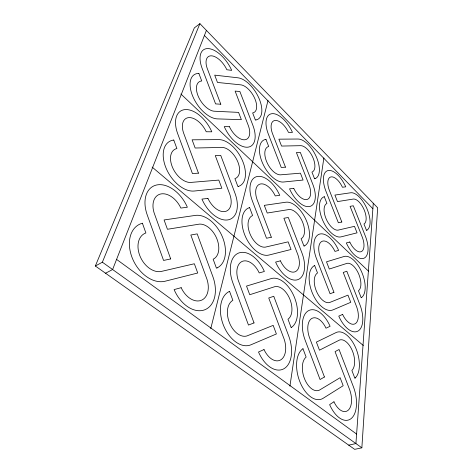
<?xml version="1.0" encoding="UTF-8"?>
<svg xmlns="http://www.w3.org/2000/svg" width="473" height="473" viewBox="0 0 473 473"><rect width="100%" height="100%" fill="white"/><g stroke="black" fill="none" stroke-linecap="round" stroke-linejoin="round"><path stroke-width="0.71" d="M361.857 447.813L377.661 207.795L199.902 23.65L194.326 27.901L95.339 266.009L354.667 449.35L361.857 447.813L102.369 262.208L95.339 266.009M373.274 203.254L355.921 443.568L348.719 445.146M289.914 386.163L323.875 157.97M210.751 328.611L268.008 100.489M206.417 30.396L112.604 269.533L105.55 273.223M102.369 262.208L199.902 23.65M116.583 259.399L356.607 434.066M152.135 167.087L363.329 345.503M180.875 94.009L368.662 271.295M204.419 35.487L372.878 208.741M355.324 377.886L354.88 378.276L351.877 370.471A16.638 8.768 72 0 0 352.438 350.996A16.638 8.768 72 0 0 339.561 340.016L319.464 350.168L316.39 342.103L336.096 332.549A24.974 13.161 72 0 1 355.767 348.033A24.974 13.161 72 0 1 355.324 377.886M302.962 348.725L302.418 349.109A27.008 15.296 73.3 0 0 300.184 382.515A27.008 15.296 73.3 0 0 323.089 398.313L343.185 385.714L340.122 377.702L319.322 390.178A17.998 10.187 73.3 0 1 304.517 378.767A17.998 10.187 73.3 0 1 306.126 357.097L302.962 348.725M361.603 297.499L361.206 297.765L358.463 290.753A14.935 7.397 68.1 0 0 358.853 274.393A14.935 7.397 68.1 0 0 347.2 263.295L329.303 269.036L326.5 261.817L344.042 256.496A22.408 11.104 68.1 0 1 361.839 272.359A22.408 11.104 68.1 0 1 361.603 297.499M333.95 401.784L329.628 404.598L330.077 405.621A26.364 14.172 74.2 0 0 351.197 418.54A26.364 14.172 74.2 0 0 353.355 386.672L339.064 349.5L335.055 351.628L349.831 390.19A17.566 9.442 74.1 0 1 347.767 410.582A17.566 9.442 74.1 0 1 333.95 401.784M291.693 327.221L291.132 327.576L287.986 319.228A17.672 10.371 69 0 0 289.937 299.332A17.672 10.371 69 0 0 274.99 286.614L249.744 294.726L246.528 286.076L271.266 278.573A26.523 15.562 69 0 1 294.171 296.677A26.523 15.562 69 0 1 291.693 327.221M324.443 376.999L320.061 379.529L305.168 340.241A25.589 14.137 71 0 1 308.183 310.856A25.589 14.137 71 0 1 329.669 325.353L330.089 326.299L325.992 328.191A17.052 9.419 71 0 0 311.932 318.382A17.052 9.419 71 0 0 309.307 337.101L324.443 376.999M314.64 265.513L314.155 265.761A24.017 12.753 68.4 0 0 312.493 293.384A24.017 12.753 68.4 0 0 332.909 309.904L350.753 302.312L347.957 295.134L329.504 302.56A16.005 8.496 68.4 0 1 316.289 290.883A16.005 8.496 68.4 0 1 317.513 272.98L314.64 265.513M366.859 230.197L366.504 230.369L363.974 224.007A13.646 6.273 65.4 0 0 364.245 210.047A13.646 6.273 65.4 0 0 353.609 199.009L337.486 201.604L334.908 195.071L350.7 192.771A20.475 9.419 65.4 0 1 366.947 208.694A20.475 9.419 65.4 0 1 366.859 230.197M229.553 291.344L228.849 291.675A28.806 18.358 69.5 0 0 223.747 325.968A28.806 18.358 69.5 0 0 250.909 344.805L276.392 333.962L273.181 325.371L246.829 335.984A19.192 12.227 69.5 0 1 229.37 322.556A19.192 12.227 69.5 0 1 232.864 300.343L229.553 291.344M304.458 245.901L303.968 246.126L301.1 238.682A15.911 8.538 64.8 0 0 302.619 222.168A15.911 8.538 64.8 0 0 289.281 209.486L267.227 213.039L264.301 205.359L285.905 202.213A23.875 12.818 64.8 0 1 306.338 220.489A23.875 12.818 64.8 0 1 304.458 245.901M264.011 349.559L258.518 352.013L259.003 353.118A27.966 16.957 71.5 0 0 283.971 368.709A27.966 16.957 71.5 0 0 288.725 336.037L273.761 296.281L268.735 298.002L284.202 339.283A18.636 11.293 71.5 0 1 280.329 360.113A18.636 11.293 71.5 0 1 264.011 349.559M342.606 314.415L338.774 316.118L339.182 317.046A23.419 11.943 69.7 0 0 358.15 330.982A23.419 11.943 69.7 0 0 359.876 304.606L346.821 271.236L343.244 272.466L356.731 307.042A15.603 7.952 69.6 0 1 355.022 323.822A15.603 7.952 69.6 0 1 342.606 314.415M217.16 267.872L216.439 268.173L213.146 259.21A19.091 12.28 63.2 0 0 216.965 239.013A19.091 12.28 63.2 0 0 199.417 224.113L167.442 229.275L164.072 219.957L195.39 215.398A28.652 18.441 63.2 0 1 222.375 236.825A28.652 18.441 63.2 0 1 217.16 267.872M254.031 322.923L248.473 325.057L232.864 282.86A27.345 16.75 66.9 0 1 238.569 253.067A27.345 16.75 66.9 0 1 263.91 270.455L264.36 271.478L259.228 272.927A18.222 11.157 66.9 0 0 242.673 261.214A18.222 11.157 66.9 0 0 238.173 280.117L254.031 322.923M333.956 292.273L330.077 293.763L316.514 258.696A22.994 11.813 66.9 0 1 318.95 234.324A22.994 11.813 66.9 0 1 338.23 249.519L338.615 250.383L334.961 251.417A15.319 7.87 66.9 0 0 322.344 241.2A15.319 7.87 66.9 0 0 320.162 256.626L333.956 292.273M324.289 196.703L323.863 196.851A21.817 10.696 65.2 0 0 322.616 220.122A21.817 10.696 65.2 0 0 341.027 236.872L357.056 232.834L354.484 226.336L337.911 230.174A14.539 7.125 65.2 0 1 325.986 218.496A14.539 7.125 65.2 0 1 326.932 203.437L324.289 196.703M249.608 207.594L249.005 207.783A25.719 14.876 64.3 0 0 245.091 235.72A25.719 14.876 64.3 0 0 268.895 255.059L291.049 249.478L288.128 241.845L265.235 247.154A17.14 9.909 64.3 0 1 249.904 233.632A17.14 9.909 64.3 0 1 252.612 215.552L249.608 207.594M315.012 178.676L314.575 178.8L311.944 172.089A14.568 7.107 62.4 0 0 313.138 158.142A14.568 7.107 62.4 0 0 301.1 145.666L281.559 146.068L278.881 139.168L298.014 139.027A21.859 10.666 62.4 0 1 316.455 157.154A21.859 10.666 62.4 0 1 315.012 178.676M142.414 223.232L141.51 223.487A31.384 22.054 61.6 0 0 132.422 258.4A31.384 22.054 61.6 0 0 165.13 281.222L197.726 273.004L194.356 263.757L160.684 271.579A20.907 14.687 61.6 0 1 139.772 255.544A20.907 14.687 61.6 0 1 145.879 232.953L142.414 223.232M349.772 242.022L346.337 242.945L346.715 243.784A21.25 10.104 66.5 0 0 363.926 258.234A21.25 10.104 66.5 0 0 365.333 236.027L353.313 205.767L350.085 206.346L362.495 237.683A14.16 6.728 66.5 0 1 361.041 251.725A14.16 6.728 66.5 0 1 349.772 242.022M280.383 260.818L275.617 262.101L276.055 263.094A24.921 13.924 66.4 0 0 298.126 279.549A24.921 13.924 66.4 0 0 301.928 252.901L288.305 217.474L283.901 218.266L297.972 255.006A16.602 9.277 66.4 0 1 294.815 271.88A16.602 9.277 66.4 0 1 280.383 260.818M181.165 287.69L174.117 289.594L174.643 290.8A30.124 20.398 65.7 0 0 204.573 309.856A30.124 20.398 65.7 0 0 212.862 276.604L197.194 233.875L190.832 235.022L207.026 279.425A20.073 13.587 65.7 0 1 200.7 300.521A20.073 13.587 65.7 0 1 181.165 287.69M238.522 186.362L237.901 186.522L234.915 178.593A17.253 9.838 59.9 0 0 237.907 162.073A17.253 9.838 59.9 0 0 222.481 147.428L195.142 148.008L192.091 139.807L218.863 139.612A25.891 14.764 59.9 0 1 242.56 160.873A25.891 14.764 59.9 0 1 238.522 186.362M170.676 258.92L163.569 260.452L147.221 214.896A29.888 19.795 59.6 0 1 156.569 185.002A29.888 19.795 59.6 0 1 186.865 206.133L187.349 207.239L180.869 208.067A19.913 13.185 59.6 0 0 161.11 193.9A19.913 13.185 59.6 0 0 154.08 212.749L170.676 258.92M271.336 237.221L266.518 238.262L252.363 200.907A24.661 13.634 62.9 0 1 256.945 176.547A24.661 13.634 62.9 0 1 279.33 194.415L279.744 195.331L275.251 195.911A16.431 9.082 62.9 0 0 260.617 183.938A16.431 9.082 62.9 0 0 256.94 199.281L271.336 237.221M341.837 222.026L338.361 222.777L325.915 191.122A21.025 9.939 64.2 0 1 327.925 170.576A21.025 9.939 64.2 0 1 345.396 186.043L345.751 186.829L342.452 187.249A14.013 6.622 64.2 0 0 331.017 176.896A14.013 6.622 64.2 0 0 329.167 189.821L341.837 222.026M265.95 139.346L265.424 139.434A23.425 12.197 61.6 0 0 262.367 162.688A23.425 12.197 61.6 0 0 283.534 182.016L303.092 180.042L300.414 173.177L280.211 174.856A15.609 8.13 61.6 0 1 266.559 161.506A15.609 8.13 61.6 0 1 268.699 146.476L265.95 139.346M173.762 140.043L173 140.15A28.173 17.276 58 0 0 166.064 168.104A28.173 17.276 58 0 0 194.161 191.033L221.849 188.236L218.798 180.089L190.205 182.472A18.772 11.506 58 0 1 172.196 166.62A18.772 11.506 58 0 1 176.896 148.552L173.762 140.043M255.923 119.965L255.385 120.03L252.647 112.923A15.804 8.017 58.4 0 0 255.036 99.129A15.804 8.017 58.4 0 0 241.295 84.904L217.485 82.45L214.701 75.136L238.002 77.814A23.721 12.038 58.4 0 1 259.109 98.615A23.721 12.038 58.4 0 1 255.923 119.965M293.751 188.343L289.553 188.828L289.949 189.72A22.669 11.529 63.3 0 0 309.714 206.494A22.669 11.529 63.3 0 0 312.819 184.328L300.32 152.389L296.405 152.537L309.312 185.623A15.106 7.68 63.3 0 1 306.675 199.565A15.106 7.68 63.3 0 1 293.751 188.343M207.925 198.406L201.953 199.098L202.426 200.168A26.991 16.218 61 0 0 228.4 219.803A26.991 16.218 61 0 0 234.945 193.144L220.731 155.381L215.28 155.587L229.955 194.764A17.986 10.802 61 0 1 224.888 211.555A17.986 10.802 61 0 1 207.925 198.406M198.459 173.159L192.44 173.573L177.665 133.628A27.026 15.656 57.3 0 1 185.073 109.588A27.026 15.656 57.3 0 1 211.36 130.814L211.792 131.801L206.24 131.754A18.004 10.43 57.3 0 0 189.088 117.588A18.004 10.43 57.3 0 0 183.447 132.611L198.459 173.159M285.479 167.17L281.24 167.466L268.286 133.971A22.592 11.246 60.8 0 1 272.04 113.668A22.592 11.246 60.8 0 1 292.078 131.565L292.45 132.405L288.465 132.369A15.053 7.491 60.8 0 0 275.369 120.42A15.053 7.491 60.8 0 0 272.3 133.114L285.479 167.17M198.873 73.398L198.222 73.41A25.666 13.835 56.7 0 0 192.795 96.374A25.666 13.835 56.7 0 0 217.385 118.889L241.366 119.657L238.581 112.385L213.82 111.196A17.099 9.218 56.7 0 1 198.027 95.783A17.099 9.218 56.7 0 1 201.735 80.966L198.873 73.398M229.423 126.699L224.255 126.604L224.681 127.562A24.602 13.12 58.9 0 0 247.592 147.209A24.602 13.12 58.9 0 0 252.884 125.333L239.882 91.514L235.122 91.1L248.544 126.137A16.389 8.739 58.9 0 1 244.387 139.807A16.389 8.739 58.9 0 1 229.423 126.699M220.796 104.22L215.593 103.9L202.119 68.349A24.732 12.653 56.4 0 1 208.126 48.577A24.732 12.653 56.4 0 1 231.303 69.478L231.699 70.371L226.857 69.744A16.478 8.431 56.4 0 0 211.721 55.832A16.478 8.431 56.4 0 0 207.091 68.088L220.796 104.22"/></g></svg>
